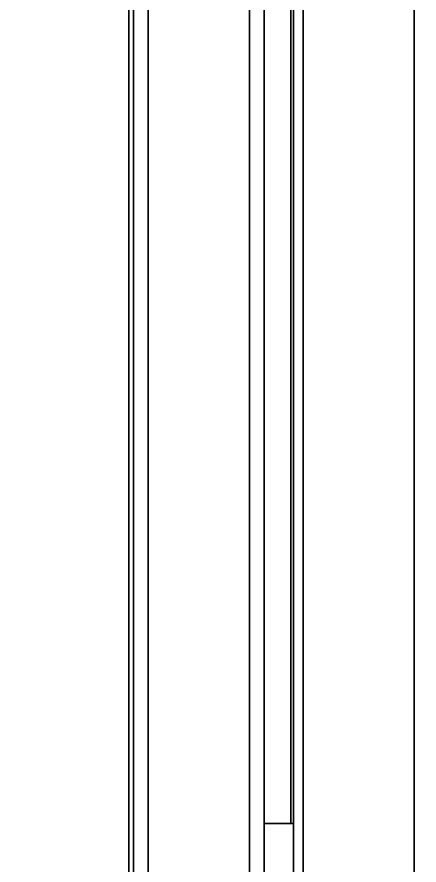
# Model space of a CAD drawing. Header units: millimetres. Extents: x 32496 to 166256, y 3504 to 23939.
# Drawn here: x 143771 to 144017, y 12565 to 13085 of the extents above; entities that cross this region are included whole.
import ezdxf

# ---------------------------------------------------------------- set-up
doc = ezdxf.new("R2010")
doc.units = ezdxf.units.MM
doc.layers.get('0').update_dxf_attribs({"lineweight": 35})
doc.layers.add('THICK', color=7, linetype='Continuous', lineweight=0)
doc.styles.add('TH_GBDIM', font='仿宋_GB2312.ttf', dxfattribs={"width": 0.8})
doc.dimstyles.new('TH_GBDIM', dxfattribs={"dimscale": 42, "dimtxt": 3, "dimasz": 3, "dimexe": 1.2, "dimexo": 0, "dimgap": 1, "dimtad": 1, "dimdec": 1, "dimdsep": 46, "dimtxsty": 'TH_GBDIM', "dimcen": 2.5, "dimdle": 252, "dimclrd": 4, "dimclre": 4, "dimclrt": 3, "dimadec": 0, "dimazin": 2, "dimtfac": 0.714286, "dimtdec": 1, "dimtmove": 0, "dimatfit": 3, "dimfxl": 1, "dimtolj": 1, "dimarcsym": 0})

# ---------------------------------------------------------------- blocks, each defined once
blk = doc.blocks.new('8-1250')
at = {"linetype": 'Continuous'}
for p, q in [((-4757.13, -32152.29), (-4757.13, -34671.29)), ((-4754.13, -32152.29), (-4754.13, -34671.29)), ((-4745.13, -34671.29), (-4745.13, -32152.29)), ((-4582.13, -34433.17), (-4582.13, -33790.41)), ((-4683.13, -34424.29), (-4683.13, -33799.29)), ((-4674.13, -34424.29), (-4674.13, -33799.29)), ((-4657.63, -33799.29), (-4657.63, -34316.29)), ((-4656.13, -34424.29), (-4656.13, -33799.29)), ((-4650.13, -33799.29), (-4650.13, -34424.29)), ((-4656.13, -34316.29), (-4674.13, -34316.29))]:
    blk.add_line(p, q, dxfattribs=at)

msp = doc.modelspace()

# ---------------------------------------------------------------- block references
at = {"color": 6}
msp.add_blockref('8-1250', (148596.331, 46906.597), dxfattribs=at)

# ---------------------------------------------------------------- leaders
at = {"layer": 'THICK', "lineweight": -3}
msp.add_leader([(146450.599, 13213.889), (145599.61, 11716.687), (143661.118, 11716.687)], dimstyle='TH_GBDIM', override={"dimscale": 30, "dimarcsym": 2}, dxfattribs=at)

doc.saveas('drawing.dxf')
